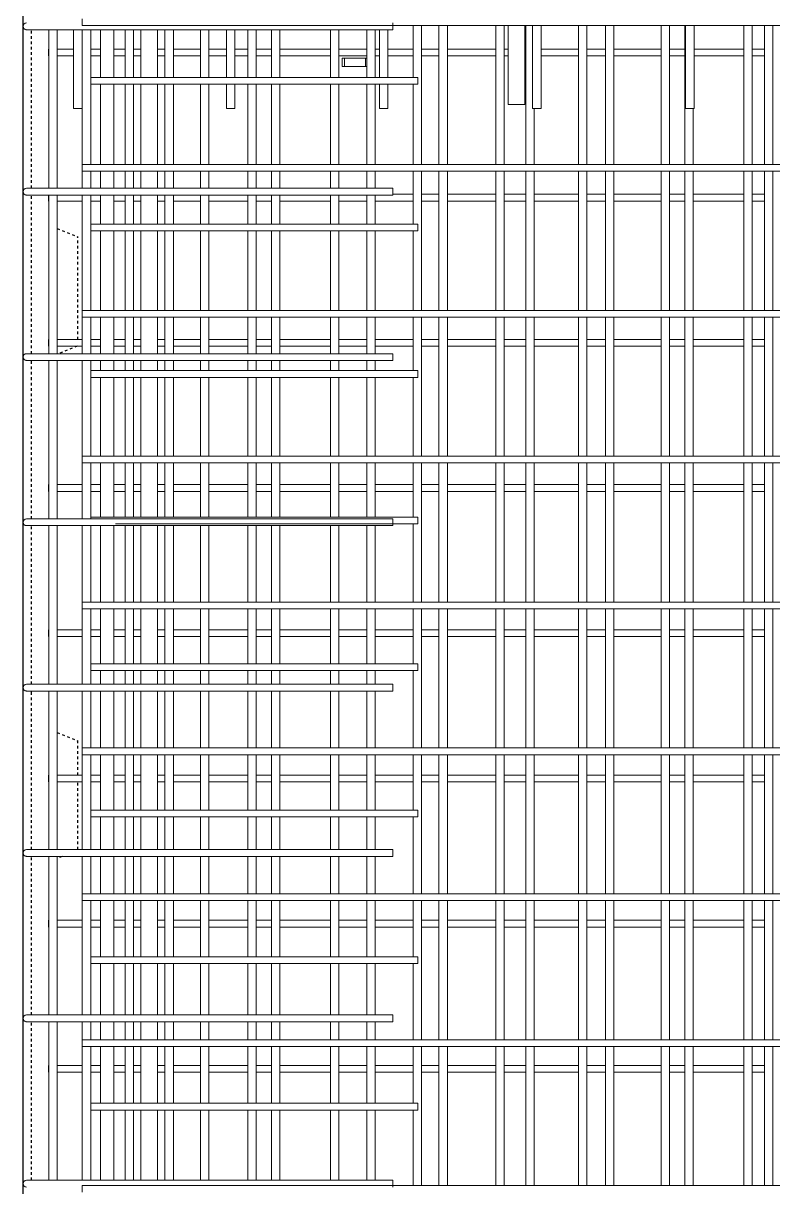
# Model space of a CAD drawing. Header units: millimetres. Extents: x -7141 to 5307, y -2677 to 10424.
# Drawn here: x -4296 to -3404, y 5412 to 6797 of the extents above; entities that cross this region are included whole.
import ezdxf

# ---------------------------------------------------------------- set-up
doc = ezdxf.new("R2010")
doc.units = ezdxf.units.MM
doc.linetypes.add('Dash', pattern=[6.36, 3.18, -3.18])
for name, color, linetype, lineweight in [('A-GENM', 13, 'Continuous', 18), ('A-WALL', 113, 'Continuous', 25), ('A-WALL-HDLN', 110, 'Dash', 25), ('S-RBAR', 171, 'Continuous', 18)]:
    doc.layers.add(name, color=color, linetype=linetype, lineweight=lineweight)

# ---------------------------------------------------------------- blocks, each defined once
blk = doc.blocks.new('RR spread anchor face based - RR-SA-2_5-150-1726819-Elevation Front 1')
at = {"layer": 'A-GENM'}
for p, q in [((-3916.2, 6755), (-3913.7, 6755)), ((-3916.2, 6745), (-3916.2, 6755)), ((-3913.7, 6745), (-3916.2, 6745)), ((-3913.7, 6755), (-3888.7, 6755)), ((-3913.7, 6755), (-3913.7, 6745)), ((-3888.7, 6745), (-3913.7, 6745)), ((-3888.7, 6755), (-3887, 6755)), ((-3888.7, 6755), (-3888.7, 6745)), ((-3887, 6745), (-3888.7, 6745))]:
    blk.add_line(p, q, dxfattribs=at)

msp = doc.modelspace()

# ---------------------------------------------------------------- linework, layer by layer
at = {"layer": 'A-WALL'}
msp.add_line((-4296.2, -1395), (-4296.2, 7060), dxfattribs=at)
at = {"layer": 'A-WALL-HDLN'}
for p, q in [((-4286.2, 6600.1), (-4286.2, 6788.9)), ((-4286.2, 6403.3), (-4286.2, 6592.1)), ((-4255.8, 6552.4), (-4231.2, 6542.5)), ((-4231.2, 6420.2), (-4231.2, 6542.5)), ((-4231.9, 6412.2), (-4254.1, 6403.3)), ((-4286.2, 6206.6), (-4286.2, 6395.3)), ((-4286.2, 6009.8), (-4286.2, 6198.6)), ((-4286.2, 5813), (-4286.2, 6001.8)), ((-4255.8, 5952.4), (-4231.2, 5942.5)), ((-4231.2, 5901.7), (-4231.2, 5942.5)), ((-4231.2, 5813), (-4231.2, 5893.7)), ((-4286.2, 5616.2), (-4286.2, 5805)), ((-4249.9, 5805), (-4255.8, 5802.6)), ((-4286.2, 5419.4), (-4286.2, 5608.2))]:
    msp.add_line(p, q, dxfattribs=at)
at = {"layer": 'S-RBAR'}
for p, q in [((-4226.2, 6794), (-4226.2, 6802)), ((-4272.2, 6788.9), (-4292.2, 6788.9)), ((-4272.2, 6788.9), (-3856.2, 6788.9)), ((-4265.8, 6600.1), (-4265.8, 6788.9)), ((-4255.8, 6600.1), (-4255.8, 6788.9)), ((-4236.2, 6695), (-4236.2, 6788.9)), ((-4226.2, 6794), (-2591.2, 6794)), ((-4226.2, 6695), (-4226.2, 6788.9)), ((-4225.9, 6628.4), (-4225.9, 6788.9)), ((-4215.9, 6628.4), (-4215.9, 6788.9)), ((-4204.2, 6731.9), (-4204.2, 6788.9)), ((-4188.2, 6731.9), (-4188.2, 6788.9)), ((-4174.9, 6731.9), (-4174.9, 6788.9)), ((-4164.9, 6731.9), (-4164.9, 6788.9)), ((-4156.2, 6731.9), (-4156.2, 6788.9)), ((-4136.2, 6731.9), (-4136.2, 6788.9)), ((-4127.4, 6731.9), (-4127.4, 6788.9)), ((-4117.4, 6731.9), (-4117.4, 6788.9)), ((-4085.2, 6731.9), (-4085.2, 6788.9)), ((-4075.2, 6731.9), (-4075.2, 6788.9)), ((-4054, 6731.9), (-4054, 6788.9)), ((-4044, 6731.9), (-4044, 6788.9)), ((-4028.9, 6731.9), (-4028.9, 6788.9)), ((-4018.9, 6731.9), (-4018.9, 6788.9)), ((-4000.5, 6731.9), (-4000.5, 6788.9)), ((-3990.5, 6731.9), (-3990.5, 6788.9)), ((-3930.4, 6731.9), (-3930.4, 6788.9)), ((-3920.4, 6731.9), (-3920.4, 6788.9)), ((-3887, 6731.9), (-3887, 6788.9)), ((-3877, 6731.9), (-3877, 6788.9)), ((-3871.8, 6731.9), (-3871.8, 6788.9)), ((-3861.8, 6731.9), (-3861.8, 6788.9)), ((-3856.2, 6788.9), (-3856.2, 6796.9)), ((-3831.9, 6731.9), (-3831.9, 6794)), ((-3821.9, 6628.4), (-3821.9, 6794)), ((-3801.1, 6628.4), (-3801.1, 6794)), ((-3791.1, 6628.4), (-3791.1, 6794)), ((-3733.4, 6628.4), (-3733.4, 6794)), ((-3723.4, 6628.4), (-3723.4, 6794)), ((-3718.7, 6700), (-3718.7, 6794)), ((-3698.7, 6700), (-3698.7, 6794)), ((-3697.6, 6628.4), (-3697.6, 6794)), ((-3689.5, 6695), (-3689.5, 6794)), ((-3679.5, 6695), (-3679.5, 6794)), ((-3634.9, 6628.4), (-3634.9, 6794)), ((-3624.9, 6628.4), (-3624.9, 6794)), ((-3602.9, 6628.4), (-3602.9, 6794)), ((-3592.9, 6628.4), (-3592.9, 6794)), ((-3536.4, 6628.4), (-3536.4, 6794)), ((-3526.4, 6628.4), (-3526.4, 6794)), ((-3508.2, 6628.4), (-3508.2, 6794)), ((-3507.3, 6695), (-3507.3, 6794)), ((-3497.3, 6695), (-3497.3, 6794)), ((-3437.9, 6628.4), (-3437.9, 6794)), ((-3427.9, 6628.4), (-3427.9, 6794)), ((-3413.5, 6628.4), (-3413.5, 6794)), ((-3403.5, 6628.4), (-3403.5, 6794)), ((-4266.2, 6757.9), (-4266.2, 6765.9)), ((-4255.8, 6765.9), (-4236.2, 6765.9)), ((-4255.8, 6757.9), (-4236.2, 6757.9)), ((-4215.9, 6765.9), (-4204.2, 6765.9)), ((-4215.9, 6757.9), (-4204.2, 6757.9)), ((-4188.2, 6765.9), (-4174.9, 6765.9)), ((-4188.2, 6757.9), (-4174.9, 6757.9)), ((-4164.9, 6765.9), (-4156.2, 6765.9)), ((-4164.9, 6757.9), (-4156.2, 6757.9)), ((-4136.2, 6765.9), (-4127.4, 6765.9)), ((-4136.2, 6757.9), (-4127.4, 6757.9)), ((-4117.4, 6765.9), (-4085.2, 6765.9)), ((-4117.4, 6757.9), (-4085.2, 6757.9)), ((-4075.2, 6765.9), (-4054, 6765.9)), ((-4075.2, 6757.9), (-4054, 6757.9)), ((-4044, 6765.9), (-4028.9, 6765.9)), ((-4044, 6757.9), (-4028.9, 6757.9)), ((-4018.9, 6765.9), (-4000.5, 6765.9)), ((-4018.9, 6757.9), (-4000.5, 6757.9)), ((-3990.5, 6765.9), (-3930.4, 6765.9)), ((-3990.5, 6757.9), (-3930.4, 6757.9)), ((-3920.4, 6765.9), (-3887, 6765.9)), ((-3920.4, 6757.9), (-3887, 6757.9)), ((-3877, 6765.9), (-3871.8, 6765.9)), ((-3877, 6757.9), (-3871.8, 6757.9)), ((-3861.8, 6765.9), (-3831.9, 6765.9)), ((-3861.8, 6757.9), (-3831.9, 6757.9)), ((-3821.9, 6765.9), (-3801.1, 6765.9)), ((-3821.9, 6757.9), (-3801.1, 6757.9)), ((-3791.1, 6765.9), (-3733.4, 6765.9)), ((-3791.1, 6757.9), (-3733.4, 6757.9)), ((-3723.4, 6765.9), (-3718.7, 6765.9)), ((-3723.4, 6757.9), (-3718.7, 6757.9)), ((-3698.7, 6765.9), (-3697.6, 6765.9)), ((-3698.7, 6757.9), (-3697.6, 6757.9)), ((-3679.5, 6765.9), (-3634.9, 6765.9)), ((-3679.5, 6757.9), (-3634.9, 6757.9)), ((-3624.9, 6765.9), (-3602.9, 6765.9)), ((-3624.9, 6757.9), (-3602.9, 6757.9)), ((-3592.9, 6765.9), (-3536.4, 6765.9)), ((-3592.9, 6757.9), (-3536.4, 6757.9)), ((-3526.4, 6765.9), (-3508.2, 6765.9)), ((-3526.4, 6757.9), (-3508.2, 6757.9)), ((-3497.3, 6765.9), (-3437.9, 6765.9)), ((-3497.3, 6757.9), (-3437.9, 6757.9)), ((-3427.9, 6765.9), (-3413.5, 6765.9)), ((-3427.9, 6757.9), (-3413.5, 6757.9)), ((-4186.2, 6731.9), (-4216.3, 6731.9)), ((-4186.2, 6731.9), (-3826.2, 6731.9)), ((-3826.2, 6723.9), (-3826.2, 6731.9)), ((-4186.2, 6723.9), (-4216.3, 6723.9)), ((-4204.2, 6628.4), (-4204.2, 6723.9)), ((-4188.2, 6628.4), (-4188.2, 6723.9)), ((-4186.2, 6723.9), (-3826.2, 6723.9)), ((-4174.9, 6628.4), (-4174.9, 6723.9)), ((-4164.9, 6628.4), (-4164.9, 6723.9)), ((-4156.2, 6628.4), (-4156.2, 6723.9)), ((-4136.2, 6628.4), (-4136.2, 6723.9)), ((-4127.4, 6628.4), (-4127.4, 6723.9)), ((-4117.4, 6628.4), (-4117.4, 6723.9)), ((-4085.2, 6628.4), (-4085.2, 6723.9)), ((-4075.2, 6628.4), (-4075.2, 6723.9)), ((-4054, 6695), (-4054, 6723.9)), ((-4044, 6695), (-4044, 6723.9)), ((-4028.9, 6628.4), (-4028.9, 6723.9)), ((-4018.9, 6628.4), (-4018.9, 6723.9)), ((-4000.5, 6628.4), (-4000.5, 6723.9)), ((-3990.5, 6628.4), (-3990.5, 6723.9)), ((-3930.4, 6628.4), (-3930.4, 6723.9)), ((-3920.4, 6628.4), (-3920.4, 6723.9)), ((-3887, 6628.4), (-3887, 6723.9)), ((-3877, 6628.4), (-3877, 6723.9)), ((-3871.8, 6695), (-3871.8, 6723.9)), ((-3861.8, 6695), (-3861.8, 6723.9)), ((-3831.9, 6628.4), (-3831.9, 6723.9)), ((-4226.2, 6695), (-4236.2, 6695)), ((-4044, 6695), (-4054, 6695)), ((-3861.8, 6695), (-3871.8, 6695)), ((-3698.7, 6700), (-3718.7, 6700)), ((-3679.5, 6695), (-3689.5, 6695)), ((-3687.6, 6628.4), (-3687.6, 6695)), ((-3497.3, 6695), (-3507.3, 6695)), ((-3498.2, 6628.4), (-3498.2, 6695)), ((-4226.2, 6628.4), (-2591.2, 6628.4)), ((-4226.2, 6620.4), (-4226.2, 6628.4)), ((-4226.2, 6620.4), (-2591.2, 6620.4)), ((-4225.9, 6600.1), (-4225.9, 6620.4)), ((-4215.9, 6600.1), (-4215.9, 6620.4)), ((-4204.2, 6600.1), (-4204.2, 6620.4)), ((-4188.2, 6600.1), (-4188.2, 6620.4)), ((-4174.9, 6600.1), (-4174.9, 6620.4)), ((-4164.9, 6600.1), (-4164.9, 6620.4)), ((-4156.2, 6600.1), (-4156.2, 6620.4)), ((-4136.2, 6600.1), (-4136.2, 6620.4)), ((-4127.4, 6600.1), (-4127.4, 6620.4)), ((-4117.4, 6600.1), (-4117.4, 6620.4)), ((-4085.2, 6600.1), (-4085.2, 6620.4)), ((-4075.2, 6600.1), (-4075.2, 6620.4)), ((-4028.9, 6600.1), (-4028.9, 6620.4)), ((-4018.9, 6600.1), (-4018.9, 6620.4)), ((-4000.5, 6600.1), (-4000.5, 6620.4)), ((-3990.5, 6600.1), (-3990.5, 6620.4)), ((-3930.4, 6600.1), (-3930.4, 6620.4)), ((-3920.4, 6600.1), (-3920.4, 6620.4)), ((-3887, 6600.1), (-3887, 6620.4)), ((-3877, 6600.1), (-3877, 6620.4)), ((-3831.9, 6557.5), (-3831.9, 6620.4)), ((-3821.9, 6454.8), (-3821.9, 6620.4)), ((-3801.1, 6454.8), (-3801.1, 6620.4)), ((-3791.1, 6454.8), (-3791.1, 6620.4)), ((-3733.4, 6454.8), (-3733.4, 6620.4)), ((-3723.4, 6454.8), (-3723.4, 6620.4)), ((-3697.6, 6454.8), (-3697.6, 6620.4)), ((-3687.6, 6454.8), (-3687.6, 6620.4)), ((-3634.9, 6454.8), (-3634.9, 6620.4)), ((-3624.9, 6454.8), (-3624.9, 6620.4)), ((-3602.9, 6454.8), (-3602.9, 6620.4)), ((-3592.9, 6454.8), (-3592.9, 6620.4)), ((-3536.4, 6454.8), (-3536.4, 6620.4)), ((-3526.4, 6454.8), (-3526.4, 6620.4)), ((-3508.2, 6454.8), (-3508.2, 6620.4)), ((-3498.2, 6454.8), (-3498.2, 6620.4)), ((-3437.9, 6454.8), (-3437.9, 6620.4)), ((-3427.9, 6454.8), (-3427.9, 6620.4)), ((-3413.5, 6454.8), (-3413.5, 6620.4)), ((-3403.5, 6454.8), (-3403.5, 6620.4)), ((-4272.2, 6600.1), (-4292.2, 6600.1)), ((-4272.2, 6592.1), (-4292.2, 6592.1)), ((-4272.2, 6600.1), (-3856.2, 6600.1)), ((-4272.2, 6592.1), (-3856.2, 6592.1)), ((-4266.2, 6585), (-4266.2, 6592.1)), ((-4265.8, 6403.3), (-4265.8, 6592.1)), ((-4255.8, 6403.3), (-4255.8, 6592.1)), ((-4225.9, 6454.8), (-4225.9, 6592.1)), ((-4215.9, 6454.8), (-4215.9, 6592.1)), ((-4204.2, 6557.5), (-4204.2, 6592.1)), ((-4188.2, 6557.5), (-4188.2, 6592.1)), ((-4174.9, 6557.5), (-4174.9, 6592.1)), ((-4164.9, 6557.5), (-4164.9, 6592.1)), ((-4156.2, 6557.5), (-4156.2, 6592.1)), ((-4136.2, 6557.5), (-4136.2, 6592.1)), ((-4127.4, 6557.5), (-4127.4, 6592.1)), ((-4117.4, 6557.5), (-4117.4, 6592.1)), ((-4085.2, 6557.5), (-4085.2, 6592.1)), ((-4075.2, 6557.5), (-4075.2, 6592.1)), ((-4028.9, 6557.5), (-4028.9, 6592.1)), ((-4018.9, 6557.5), (-4018.9, 6592.1)), ((-4000.5, 6557.5), (-4000.5, 6592.1)), ((-3990.5, 6557.5), (-3990.5, 6592.1)), ((-3930.4, 6557.5), (-3930.4, 6592.1)), ((-3920.4, 6557.5), (-3920.4, 6592.1)), ((-3887, 6557.5), (-3887, 6592.1)), ((-3877, 6557.5), (-3877, 6592.1)), ((-3856.2, 6592.1), (-3856.2, 6600.1)), ((-3856.2, 6593), (-3831.9, 6593)), ((-3821.9, 6593), (-3801.1, 6593)), ((-3791.1, 6593), (-3733.4, 6593)), ((-3723.4, 6593), (-3697.6, 6593)), ((-3687.6, 6593), (-3634.9, 6593)), ((-3624.9, 6593), (-3602.9, 6593)), ((-3592.9, 6593), (-3536.4, 6593)), ((-3526.4, 6593), (-3508.2, 6593)), ((-3498.2, 6593), (-3437.9, 6593)), ((-3427.9, 6593), (-3413.5, 6593)), ((-4255.8, 6585), (-4225.9, 6585)), ((-4215.9, 6585), (-4204.2, 6585)), ((-4188.2, 6585), (-4174.9, 6585)), ((-4164.9, 6585), (-4156.2, 6585)), ((-4136.2, 6585), (-4127.4, 6585)), ((-4117.4, 6585), (-4085.2, 6585)), ((-4075.2, 6585), (-4028.9, 6585)), ((-4018.9, 6585), (-4000.5, 6585)), ((-3990.5, 6585), (-3930.4, 6585)), ((-3920.4, 6585), (-3887, 6585)), ((-3877, 6585), (-3831.9, 6585)), ((-3821.9, 6585), (-3801.1, 6585)), ((-3791.1, 6585), (-3733.4, 6585)), ((-3723.4, 6585), (-3697.6, 6585)), ((-3687.6, 6585), (-3634.9, 6585)), ((-3624.9, 6585), (-3602.9, 6585)), ((-3592.9, 6585), (-3536.4, 6585)), ((-3526.4, 6585), (-3508.2, 6585)), ((-3498.2, 6585), (-3437.9, 6585)), ((-3427.9, 6585), (-3413.5, 6585)), ((-4186.2, 6557.5), (-4216.3, 6557.5)), ((-4186.2, 6557.5), (-3826.2, 6557.5)), ((-3826.2, 6549.5), (-3826.2, 6557.5)), ((-4186.2, 6549.5), (-4216.3, 6549.5)), ((-4204.2, 6454.8), (-4204.2, 6549.5)), ((-4188.2, 6454.8), (-4188.2, 6549.5)), ((-4186.2, 6549.5), (-3826.2, 6549.5)), ((-4174.9, 6454.8), (-4174.9, 6549.5)), ((-4164.9, 6454.8), (-4164.9, 6549.5)), ((-4156.2, 6454.8), (-4156.2, 6549.5)), ((-4136.2, 6454.8), (-4136.2, 6549.5)), ((-4127.4, 6454.8), (-4127.4, 6549.5)), ((-4117.4, 6454.8), (-4117.4, 6549.5)), ((-4085.2, 6454.8), (-4085.2, 6549.5)), ((-4075.2, 6454.8), (-4075.2, 6549.5)), ((-4028.9, 6454.8), (-4028.9, 6549.5)), ((-4018.9, 6454.8), (-4018.9, 6549.5)), ((-4000.5, 6454.8), (-4000.5, 6549.5)), ((-3990.5, 6454.8), (-3990.5, 6549.5)), ((-3930.4, 6454.8), (-3930.4, 6549.5)), ((-3920.4, 6454.8), (-3920.4, 6549.5)), ((-3887, 6454.8), (-3887, 6549.5)), ((-3877, 6454.8), (-3877, 6549.5)), ((-3831.9, 6454.8), (-3831.9, 6549.5)), ((-4226.2, 6454.8), (-2591.2, 6454.8)), ((-4226.2, 6446.8), (-4226.2, 6454.8)), ((-4226.2, 6446.8), (-2591.2, 6446.8)), ((-4225.9, 6403.3), (-4225.9, 6446.8)), ((-4215.9, 6403.3), (-4215.9, 6446.8)), ((-4204.2, 6403.3), (-4204.2, 6446.8)), ((-4188.2, 6403.3), (-4188.2, 6446.8)), ((-4174.9, 6403.3), (-4174.9, 6446.8)), ((-4164.9, 6403.3), (-4164.9, 6446.8)), ((-4156.2, 6403.3), (-4156.2, 6446.8)), ((-4136.2, 6403.3), (-4136.2, 6446.8)), ((-4127.4, 6403.3), (-4127.4, 6446.8)), ((-4117.4, 6403.3), (-4117.4, 6446.8)), ((-4085.2, 6403.3), (-4085.2, 6446.8)), ((-4075.2, 6403.3), (-4075.2, 6446.8)), ((-4028.9, 6403.3), (-4028.9, 6446.8)), ((-4018.9, 6403.3), (-4018.9, 6446.8)), ((-4000.5, 6403.3), (-4000.5, 6446.8)), ((-3990.5, 6403.3), (-3990.5, 6446.8)), ((-3930.4, 6403.3), (-3930.4, 6446.8)), ((-3920.4, 6403.3), (-3920.4, 6446.8)), ((-3887, 6403.3), (-3887, 6446.8)), ((-3877, 6403.3), (-3877, 6446.8)), ((-3831.9, 6383.1), (-3831.9, 6446.8)), ((-3821.9, 6281.2), (-3821.9, 6446.8)), ((-3801.1, 6281.2), (-3801.1, 6446.8)), ((-3791.1, 6281.2), (-3791.1, 6446.8)), ((-3733.4, 6281.2), (-3733.4, 6446.8)), ((-3723.4, 6281.2), (-3723.4, 6446.8)), ((-3697.6, 6281.2), (-3697.6, 6446.8)), ((-3687.6, 6281.2), (-3687.6, 6446.8)), ((-3634.9, 6281.2), (-3634.9, 6446.8)), ((-3624.9, 6281.2), (-3624.9, 6446.8)), ((-3602.9, 6281.2), (-3602.9, 6446.8)), ((-3592.9, 6281.2), (-3592.9, 6446.8)), ((-3536.4, 6281.2), (-3536.4, 6446.8)), ((-3526.4, 6281.2), (-3526.4, 6446.8)), ((-3508.2, 6281.2), (-3508.2, 6446.8)), ((-3498.2, 6281.2), (-3498.2, 6446.8)), ((-3437.9, 6281.2), (-3437.9, 6446.8)), ((-3427.9, 6281.2), (-3427.9, 6446.8)), ((-3413.5, 6281.2), (-3413.5, 6446.8)), ((-3403.5, 6281.2), (-3403.5, 6446.8)), ((-4266.2, 6412.2), (-4266.2, 6420.2)), ((-4255.8, 6420.2), (-4225.9, 6420.2)), ((-4255.8, 6412.2), (-4225.9, 6412.2)), ((-4215.9, 6420.2), (-4204.2, 6420.2)), ((-4215.9, 6412.2), (-4204.2, 6412.2)), ((-4188.2, 6420.2), (-4174.9, 6420.2)), ((-4188.2, 6412.2), (-4174.9, 6412.2)), ((-4164.9, 6420.2), (-4156.2, 6420.2)), ((-4164.9, 6412.2), (-4156.2, 6412.2)), ((-4136.2, 6420.2), (-4127.4, 6420.2)), ((-4136.2, 6412.2), (-4127.4, 6412.2)), ((-4117.4, 6420.2), (-4085.2, 6420.2)), ((-4117.4, 6412.2), (-4085.2, 6412.2)), ((-4075.2, 6420.2), (-4028.9, 6420.2)), ((-4075.2, 6412.2), (-4028.9, 6412.2)), ((-4018.9, 6420.2), (-4000.5, 6420.2)), ((-4018.9, 6412.2), (-4000.5, 6412.2)), ((-3990.5, 6420.2), (-3930.4, 6420.2)), ((-3990.5, 6412.2), (-3930.4, 6412.2)), ((-3920.4, 6420.2), (-3887, 6420.2)), ((-3920.4, 6412.2), (-3887, 6412.2)), ((-3877, 6420.2), (-3831.9, 6420.2)), ((-3877, 6412.2), (-3831.9, 6412.2)), ((-3821.9, 6420.2), (-3801.1, 6420.2)), ((-3821.9, 6412.2), (-3801.1, 6412.2)), ((-3791.1, 6420.2), (-3733.4, 6420.2)), ((-3791.1, 6412.2), (-3733.4, 6412.2)), ((-3723.4, 6420.2), (-3697.6, 6420.2)), ((-3723.4, 6412.2), (-3697.6, 6412.2)), ((-3687.6, 6420.2), (-3634.9, 6420.2)), ((-3687.6, 6412.2), (-3634.9, 6412.2)), ((-3624.9, 6420.2), (-3602.9, 6420.2)), ((-3624.9, 6412.2), (-3602.9, 6412.2)), ((-3592.9, 6420.2), (-3536.4, 6420.2)), ((-3592.9, 6412.2), (-3536.4, 6412.2)), ((-3526.4, 6420.2), (-3508.2, 6420.2)), ((-3526.4, 6412.2), (-3508.2, 6412.2)), ((-3498.2, 6420.2), (-3437.9, 6420.2)), ((-3498.2, 6412.2), (-3437.9, 6412.2)), ((-3427.9, 6420.2), (-3413.5, 6420.2)), ((-3427.9, 6412.2), (-3413.5, 6412.2)), ((-4272.2, 6403.3), (-4292.2, 6403.3)), ((-4272.2, 6403.3), (-3856.2, 6403.3)), ((-3856.2, 6395.3), (-3856.2, 6403.3)), ((-4272.2, 6395.3), (-4292.2, 6395.3)), ((-4272.2, 6395.3), (-3856.2, 6395.3)), ((-4265.8, 6206.6), (-4265.8, 6395.3)), ((-4255.8, 6206.6), (-4255.8, 6395.3)), ((-4225.9, 6281.2), (-4225.9, 6395.3)), ((-4215.9, 6281.2), (-4215.9, 6395.3)), ((-4204.2, 6383.1), (-4204.2, 6395.3)), ((-4188.2, 6383.1), (-4188.2, 6395.3)), ((-4174.9, 6383.1), (-4174.9, 6395.3)), ((-4164.9, 6383.1), (-4164.9, 6395.3)), ((-4156.2, 6383.1), (-4156.2, 6395.3)), ((-4136.2, 6383.1), (-4136.2, 6395.3)), ((-4127.4, 6383.1), (-4127.4, 6395.3)), ((-4117.4, 6383.1), (-4117.4, 6395.3)), ((-4085.2, 6383.1), (-4085.2, 6395.3)), ((-4075.2, 6383.1), (-4075.2, 6395.3)), ((-4028.9, 6383.1), (-4028.9, 6395.3)), ((-4018.9, 6383.1), (-4018.9, 6395.3)), ((-4000.5, 6383.1), (-4000.5, 6395.3)), ((-3990.5, 6383.1), (-3990.5, 6395.3)), ((-3930.4, 6383.1), (-3930.4, 6395.3)), ((-3920.4, 6383.1), (-3920.4, 6395.3)), ((-3887, 6383.1), (-3887, 6395.3)), ((-3877, 6383.1), (-3877, 6395.3)), ((-4186.2, 6383.1), (-4216.3, 6383.1)), ((-4186.2, 6375.1), (-4216.3, 6375.1)), ((-4204.2, 6281.2), (-4204.2, 6375.1)), ((-4188.2, 6281.2), (-4188.2, 6375.1)), ((-4186.2, 6383.1), (-3826.2, 6383.1)), ((-4186.2, 6375.1), (-3826.2, 6375.1)), ((-4174.9, 6281.2), (-4174.9, 6375.1)), ((-4164.9, 6281.2), (-4164.9, 6375.1)), ((-4156.2, 6281.2), (-4156.2, 6375.1)), ((-4136.2, 6281.2), (-4136.2, 6375.1)), ((-4127.4, 6281.2), (-4127.4, 6375.1)), ((-4117.4, 6281.2), (-4117.4, 6375.1)), ((-4085.2, 6281.2), (-4085.2, 6375.1)), ((-4075.2, 6281.2), (-4075.2, 6375.1)), ((-4028.9, 6281.2), (-4028.9, 6375.1)), ((-4018.9, 6281.2), (-4018.9, 6375.1)), ((-4000.5, 6281.2), (-4000.5, 6375.1)), ((-3990.5, 6281.2), (-3990.5, 6375.1)), ((-3930.4, 6281.2), (-3930.4, 6375.1)), ((-3920.4, 6281.2), (-3920.4, 6375.1)), ((-3887, 6281.2), (-3887, 6375.1)), ((-3877, 6281.2), (-3877, 6375.1)), ((-3831.9, 6281.2), (-3831.9, 6375.1)), ((-3826.2, 6375.1), (-3826.2, 6383.1)), ((-4226.2, 6281.2), (-2591.2, 6281.2)), ((-4226.2, 6273.2), (-4226.2, 6281.2)), ((-4226.2, 6273.2), (-2591.2, 6273.2)), ((-4225.9, 6206.6), (-4225.9, 6273.2)), ((-4215.9, 6206.6), (-4215.9, 6273.2)), ((-4204.2, 6208.7), (-4204.2, 6273.2)), ((-4188.2, 6208.7), (-4188.2, 6273.2)), ((-4174.9, 6208.7), (-4174.9, 6273.2)), ((-4164.9, 6208.7), (-4164.9, 6273.2)), ((-4156.2, 6208.7), (-4156.2, 6273.2)), ((-4136.2, 6208.7), (-4136.2, 6273.2)), ((-4127.4, 6208.7), (-4127.4, 6273.2)), ((-4117.4, 6208.7), (-4117.4, 6273.2)), ((-4085.2, 6208.7), (-4085.2, 6273.2)), ((-4075.2, 6208.7), (-4075.2, 6273.2)), ((-4028.9, 6208.7), (-4028.9, 6273.2)), ((-4018.9, 6208.7), (-4018.9, 6273.2)), ((-4000.5, 6208.7), (-4000.5, 6273.2)), ((-3990.5, 6208.7), (-3990.5, 6273.2)), ((-3930.4, 6208.7), (-3930.4, 6273.2)), ((-3920.4, 6208.7), (-3920.4, 6273.2)), ((-3887, 6208.7), (-3887, 6273.2)), ((-3877, 6208.7), (-3877, 6273.2)), ((-3831.9, 6208.7), (-3831.9, 6273.2)), ((-3821.9, 6107.6), (-3821.9, 6273.2)), ((-3801.1, 6107.6), (-3801.1, 6273.2)), ((-3791.1, 6107.6), (-3791.1, 6273.2)), ((-3733.4, 6107.6), (-3733.4, 6273.2)), ((-3723.4, 6107.6), (-3723.4, 6273.2)), ((-3697.6, 6107.6), (-3697.6, 6273.2)), ((-3687.6, 6107.6), (-3687.6, 6273.2)), ((-3634.9, 6107.6), (-3634.9, 6273.2)), ((-3624.9, 6107.6), (-3624.9, 6273.2)), ((-3602.9, 6107.6), (-3602.9, 6273.2)), ((-3592.9, 6107.6), (-3592.9, 6273.2)), ((-3536.4, 6107.6), (-3536.4, 6273.2)), ((-3526.4, 6107.6), (-3526.4, 6273.2)), ((-3508.2, 6107.6), (-3508.2, 6273.2)), ((-3498.2, 6107.6), (-3498.2, 6273.2)), ((-3437.9, 6107.6), (-3437.9, 6273.2)), ((-3427.9, 6107.6), (-3427.9, 6273.2)), ((-3413.5, 6107.6), (-3413.5, 6273.2)), ((-3403.5, 6107.6), (-3403.5, 6273.2)), ((-4266.2, 6239.4), (-4266.2, 6247.4)), ((-4255.8, 6247.4), (-4225.9, 6247.4)), ((-4215.9, 6247.4), (-4204.2, 6247.4)), ((-4188.2, 6247.4), (-4174.9, 6247.4)), ((-4164.9, 6247.4), (-4156.2, 6247.4)), ((-4136.2, 6247.4), (-4127.4, 6247.4)), ((-4117.4, 6247.4), (-4085.2, 6247.4)), ((-4075.2, 6247.4), (-4028.9, 6247.4)), ((-4018.9, 6247.4), (-4000.5, 6247.4)), ((-3990.5, 6247.4), (-3930.4, 6247.4)), ((-3920.4, 6247.4), (-3887, 6247.4)), ((-3877, 6247.4), (-3831.9, 6247.4)), ((-3821.9, 6247.4), (-3801.1, 6247.4)), ((-3791.1, 6247.4), (-3733.4, 6247.4)), ((-3723.4, 6247.4), (-3697.6, 6247.4)), ((-3687.6, 6247.4), (-3634.9, 6247.4)), ((-3624.9, 6247.4), (-3602.9, 6247.4)), ((-3592.9, 6247.4), (-3536.4, 6247.4)), ((-3526.4, 6247.4), (-3508.2, 6247.4)), ((-3498.2, 6247.4), (-3437.9, 6247.4)), ((-3427.9, 6247.4), (-3413.5, 6247.4)), ((-4255.8, 6239.4), (-4225.9, 6239.4)), ((-4215.9, 6239.4), (-4204.2, 6239.4)), ((-4188.2, 6239.4), (-4174.9, 6239.4)), ((-4164.9, 6239.4), (-4156.2, 6239.4)), ((-4136.2, 6239.4), (-4127.4, 6239.4)), ((-4117.4, 6239.4), (-4085.2, 6239.4)), ((-4075.2, 6239.4), (-4028.9, 6239.4)), ((-4018.9, 6239.4), (-4000.5, 6239.4)), ((-3990.5, 6239.4), (-3930.4, 6239.4)), ((-3920.4, 6239.4), (-3887, 6239.4)), ((-3877, 6239.4), (-3831.9, 6239.4)), ((-3821.9, 6239.4), (-3801.1, 6239.4)), ((-3791.1, 6239.4), (-3733.4, 6239.4)), ((-3723.4, 6239.4), (-3697.6, 6239.4)), ((-3687.6, 6239.4), (-3634.9, 6239.4)), ((-3624.9, 6239.4), (-3602.9, 6239.4)), ((-3592.9, 6239.4), (-3536.4, 6239.4)), ((-3526.4, 6239.4), (-3508.2, 6239.4)), ((-3498.2, 6239.4), (-3437.9, 6239.4)), ((-3427.9, 6239.4), (-3413.5, 6239.4)), ((-4272.2, 6206.6), (-4292.2, 6206.6)), ((-4272.2, 6206.6), (-3856.2, 6206.6)), ((-4186.2, 6208.7), (-4216.3, 6208.7)), ((-4186.2, 6208.7), (-3826.2, 6208.7)), ((-3856.2, 6198.6), (-3856.2, 6206.6)), ((-3826.2, 6200.7), (-3826.2, 6208.7)), ((-4272.2, 6198.6), (-4292.2, 6198.6)), ((-4272.2, 6198.6), (-3856.2, 6198.6)), ((-4265.8, 6009.8), (-4265.8, 6198.6)), ((-4255.8, 6009.8), (-4255.8, 6198.6)), ((-4225.9, 6107.6), (-4225.9, 6198.6)), ((-4215.9, 6107.6), (-4215.9, 6198.6)), ((-4204.2, 6107.6), (-4204.2, 6198.6)), ((-4188.2, 6107.6), (-4188.2, 6198.6)), ((-4186.2, 6200.7), (-3826.2, 6200.7)), ((-4174.9, 6107.6), (-4174.9, 6198.6)), ((-4164.9, 6107.6), (-4164.9, 6198.6)), ((-4156.2, 6107.6), (-4156.2, 6198.6)), ((-4136.2, 6107.6), (-4136.2, 6198.6)), ((-4127.4, 6107.6), (-4127.4, 6198.6)), ((-4117.4, 6107.6), (-4117.4, 6198.6)), ((-4085.2, 6107.6), (-4085.2, 6198.6)), ((-4075.2, 6107.6), (-4075.2, 6198.6)), ((-4028.9, 6107.6), (-4028.9, 6198.6)), ((-4018.9, 6107.6), (-4018.9, 6198.6)), ((-4000.5, 6107.6), (-4000.5, 6198.6)), ((-3990.5, 6107.6), (-3990.5, 6198.6)), ((-3930.4, 6107.6), (-3930.4, 6198.6)), ((-3920.4, 6107.6), (-3920.4, 6198.6)), ((-3887, 6107.6), (-3887, 6198.6)), ((-3877, 6107.6), (-3877, 6198.6)), ((-3831.9, 6107.6), (-3831.9, 6200.7)), ((-4226.2, 6107.6), (-2591.2, 6107.6)), ((-4226.2, 6099.6), (-4226.2, 6107.6)), ((-4226.2, 6099.6), (-2591.2, 6099.6)), ((-4225.9, 6009.8), (-4225.9, 6099.6)), ((-4215.9, 6009.8), (-4215.9, 6099.6)), ((-4204.2, 6034.3), (-4204.2, 6099.6)), ((-4188.2, 6034.3), (-4188.2, 6099.6)), ((-4174.9, 6034.3), (-4174.9, 6099.6)), ((-4164.9, 6034.3), (-4164.9, 6099.6)), ((-4156.2, 6034.3), (-4156.2, 6099.6)), ((-4136.2, 6034.3), (-4136.2, 6099.6)), ((-4127.4, 6034.3), (-4127.4, 6099.6)), ((-4117.4, 6034.3), (-4117.4, 6099.6)), ((-4085.2, 6034.3), (-4085.2, 6099.6)), ((-4075.2, 6034.3), (-4075.2, 6099.6)), ((-4028.9, 6034.3), (-4028.9, 6099.6)), ((-4018.9, 6034.3), (-4018.9, 6099.6)), ((-4000.5, 6034.3), (-4000.5, 6099.6)), ((-3990.5, 6034.3), (-3990.5, 6099.6)), ((-3930.4, 6034.3), (-3930.4, 6099.6)), ((-3920.4, 6034.3), (-3920.4, 6099.6)), ((-3887, 6034.3), (-3887, 6099.6)), ((-3877, 6034.3), (-3877, 6099.6)), ((-3831.9, 6034.3), (-3831.9, 6099.6)), ((-3821.9, 5934), (-3821.9, 6099.6)), ((-3801.1, 5934), (-3801.1, 6099.6)), ((-3791.1, 5934), (-3791.1, 6099.6)), ((-3733.4, 5934), (-3733.4, 6099.6)), ((-3723.4, 5934), (-3723.4, 6099.6)), ((-3697.6, 5934), (-3697.6, 6099.6)), ((-3687.6, 5934), (-3687.6, 6099.6)), ((-3634.9, 5934), (-3634.9, 6099.6)), ((-3624.9, 5934), (-3624.9, 6099.6)), ((-3602.9, 5934), (-3602.9, 6099.6)), ((-3592.9, 5934), (-3592.9, 6099.6)), ((-3536.4, 5934), (-3536.4, 6099.6)), ((-3526.4, 5934), (-3526.4, 6099.6)), ((-3508.2, 5934), (-3508.2, 6099.6)), ((-3498.2, 5934), (-3498.2, 6099.6)), ((-3437.9, 5934), (-3437.9, 6099.6)), ((-3427.9, 5934), (-3427.9, 6099.6)), ((-3413.5, 5934), (-3413.5, 6099.6)), ((-3403.5, 5934), (-3403.5, 6099.6)), ((-4266.2, 6066.6), (-4266.2, 6074.6)), ((-4255.8, 6074.6), (-4225.9, 6074.6)), ((-4255.8, 6066.6), (-4225.9, 6066.6)), ((-4215.9, 6074.6), (-4204.2, 6074.6)), ((-4215.9, 6066.6), (-4204.2, 6066.6)), ((-4188.2, 6074.6), (-4174.9, 6074.6)), ((-4188.2, 6066.6), (-4174.9, 6066.6)), ((-4164.9, 6074.6), (-4156.2, 6074.6)), ((-4164.9, 6066.6), (-4156.2, 6066.6)), ((-4136.2, 6074.6), (-4127.4, 6074.6)), ((-4136.2, 6066.6), (-4127.4, 6066.6)), ((-4117.4, 6074.6), (-4085.2, 6074.6)), ((-4117.4, 6066.6), (-4085.2, 6066.6)), ((-4075.2, 6074.6), (-4028.9, 6074.6)), ((-4075.2, 6066.6), (-4028.9, 6066.6)), ((-4018.9, 6074.6), (-4000.5, 6074.6)), ((-4018.9, 6066.6), (-4000.5, 6066.6)), ((-3990.5, 6074.6), (-3930.4, 6074.6)), ((-3990.5, 6066.6), (-3930.4, 6066.6)), ((-3920.4, 6074.6), (-3887, 6074.6)), ((-3920.4, 6066.6), (-3887, 6066.6)), ((-3877, 6074.6), (-3831.9, 6074.6)), ((-3877, 6066.6), (-3831.9, 6066.6)), ((-3821.9, 6074.6), (-3801.1, 6074.6)), ((-3821.9, 6066.6), (-3801.1, 6066.6)), ((-3791.1, 6074.6), (-3733.4, 6074.6)), ((-3791.1, 6066.6), (-3733.4, 6066.6)), ((-3723.4, 6074.6), (-3697.6, 6074.6)), ((-3723.4, 6066.6), (-3697.6, 6066.6)), ((-3687.6, 6074.6), (-3634.9, 6074.6)), ((-3687.6, 6066.6), (-3634.9, 6066.6)), ((-3624.9, 6074.6), (-3602.9, 6074.6)), ((-3624.9, 6066.6), (-3602.9, 6066.6)), ((-3592.9, 6074.6), (-3536.4, 6074.6)), ((-3592.9, 6066.6), (-3536.4, 6066.6)), ((-3526.4, 6074.6), (-3508.2, 6074.6)), ((-3526.4, 6066.6), (-3508.2, 6066.6)), ((-3498.2, 6074.6), (-3437.9, 6074.6)), ((-3498.2, 6066.6), (-3437.9, 6066.6)), ((-3427.9, 6074.6), (-3413.5, 6074.6)), ((-3427.9, 6066.6), (-3413.5, 6066.6)), ((-4186.2, 6034.3), (-4216.3, 6034.3)), ((-4186.2, 6026.3), (-4216.3, 6026.3)), ((-4204.2, 6009.8), (-4204.2, 6026.3)), ((-4188.2, 6009.8), (-4188.2, 6026.3)), ((-4186.2, 6034.3), (-3826.2, 6034.3)), ((-4186.2, 6026.3), (-3826.2, 6026.3)), ((-4174.9, 6009.8), (-4174.9, 6026.3)), ((-4164.9, 6009.8), (-4164.9, 6026.3)), ((-4156.2, 6009.8), (-4156.2, 6026.3)), ((-4136.2, 6009.8), (-4136.2, 6026.3)), ((-4127.4, 6009.8), (-4127.4, 6026.3)), ((-4117.4, 6009.8), (-4117.4, 6026.3)), ((-4085.2, 6009.8), (-4085.2, 6026.3)), ((-4075.2, 6009.8), (-4075.2, 6026.3)), ((-4028.9, 6009.8), (-4028.9, 6026.3)), ((-4018.9, 6009.8), (-4018.9, 6026.3)), ((-4000.5, 6009.8), (-4000.5, 6026.3)), ((-3990.5, 6009.8), (-3990.5, 6026.3)), ((-3930.4, 6009.8), (-3930.4, 6026.3)), ((-3920.4, 6009.8), (-3920.4, 6026.3)), ((-3887, 6009.8), (-3887, 6026.3)), ((-3877, 6009.8), (-3877, 6026.3)), ((-3831.9, 5934), (-3831.9, 6026.3)), ((-3826.2, 6026.3), (-3826.2, 6034.3)), ((-4272.2, 6009.8), (-4292.2, 6009.8)), ((-4272.2, 6001.8), (-4292.2, 6001.8)), ((-4272.2, 6009.8), (-3856.2, 6009.8)), ((-4272.2, 6001.8), (-3856.2, 6001.8)), ((-4265.8, 5813), (-4265.8, 6001.8)), ((-4255.8, 5813), (-4255.8, 6001.8)), ((-4225.9, 5934), (-4225.9, 6001.8)), ((-4215.9, 5934), (-4215.9, 6001.8)), ((-4204.2, 5934), (-4204.2, 6001.8)), ((-4188.2, 5934), (-4188.2, 6001.8)), ((-4174.9, 5934), (-4174.9, 6001.8)), ((-4164.9, 5934), (-4164.9, 6001.8)), ((-4156.2, 5934), (-4156.2, 6001.8)), ((-4136.2, 5934), (-4136.2, 6001.8)), ((-4127.4, 5934), (-4127.4, 6001.8)), ((-4117.4, 5934), (-4117.4, 6001.8)), ((-4085.2, 5934), (-4085.2, 6001.8)), ((-4075.2, 5934), (-4075.2, 6001.8)), ((-4028.9, 5934), (-4028.9, 6001.8)), ((-4018.9, 5934), (-4018.9, 6001.8)), ((-4000.5, 5934), (-4000.5, 6001.8)), ((-3990.5, 5934), (-3990.5, 6001.8)), ((-3930.4, 5934), (-3930.4, 6001.8)), ((-3920.4, 5934), (-3920.4, 6001.8)), ((-3887, 5934), (-3887, 6001.8)), ((-3877, 5934), (-3877, 6001.8)), ((-3856.2, 6001.8), (-3856.2, 6009.8)), ((-4226.2, 5934), (-2591.2, 5934)), ((-4226.2, 5926), (-4226.2, 5934)), ((-4226.2, 5926), (-2591.2, 5926)), ((-4225.9, 5813), (-4225.9, 5926)), ((-4215.9, 5813), (-4215.9, 5926)), ((-4204.2, 5859.9), (-4204.2, 5926)), ((-4188.2, 5859.9), (-4188.2, 5926)), ((-4174.9, 5859.9), (-4174.9, 5926)), ((-4164.9, 5859.9), (-4164.9, 5926)), ((-4156.2, 5859.9), (-4156.2, 5926)), ((-4136.2, 5859.9), (-4136.2, 5926)), ((-4127.4, 5859.9), (-4127.4, 5926)), ((-4117.4, 5859.9), (-4117.4, 5926)), ((-4085.2, 5859.9), (-4085.2, 5926)), ((-4075.2, 5859.9), (-4075.2, 5926)), ((-4028.9, 5859.9), (-4028.9, 5926)), ((-4018.9, 5859.9), (-4018.9, 5926)), ((-4000.5, 5859.9), (-4000.5, 5926)), ((-3990.5, 5859.9), (-3990.5, 5926)), ((-3930.4, 5859.9), (-3930.4, 5926)), ((-3920.4, 5859.9), (-3920.4, 5926)), ((-3887, 5859.9), (-3887, 5926)), ((-3877, 5859.9), (-3877, 5926)), ((-3831.9, 5859.9), (-3831.9, 5926)), ((-3821.9, 5760.4), (-3821.9, 5926)), ((-3801.1, 5760.4), (-3801.1, 5926)), ((-3791.1, 5760.4), (-3791.1, 5926)), ((-3733.4, 5760.4), (-3733.4, 5926)), ((-3723.4, 5760.4), (-3723.4, 5926)), ((-3697.6, 5760.4), (-3697.6, 5926)), ((-3687.6, 5760.4), (-3687.6, 5926)), ((-3634.9, 5760.4), (-3634.9, 5926)), ((-3624.9, 5760.4), (-3624.9, 5926)), ((-3602.9, 5760.4), (-3602.9, 5926)), ((-3592.9, 5760.4), (-3592.9, 5926)), ((-3536.4, 5760.4), (-3536.4, 5926)), ((-3526.4, 5760.4), (-3526.4, 5926)), ((-3508.2, 5760.4), (-3508.2, 5926)), ((-3498.2, 5760.4), (-3498.2, 5926)), ((-3437.9, 5760.4), (-3437.9, 5926)), ((-3427.9, 5760.4), (-3427.9, 5926)), ((-3413.5, 5760.4), (-3413.5, 5926)), ((-3403.5, 5760.4), (-3403.5, 5926)), ((-4266.2, 5893.7), (-4266.2, 5901.7)), ((-4255.8, 5901.7), (-4225.9, 5901.7)), ((-4215.9, 5901.7), (-4204.2, 5901.7)), ((-4188.2, 5901.7), (-4174.9, 5901.7)), ((-4164.9, 5901.7), (-4156.2, 5901.7)), ((-4136.2, 5901.7), (-4127.4, 5901.7)), ((-4117.4, 5901.7), (-4085.2, 5901.7)), ((-4075.2, 5901.7), (-4028.9, 5901.7)), ((-4018.9, 5901.7), (-4000.5, 5901.7)), ((-3990.5, 5901.7), (-3930.4, 5901.7)), ((-3920.4, 5901.7), (-3887, 5901.7)), ((-3877, 5901.7), (-3831.9, 5901.7)), ((-3821.9, 5901.7), (-3801.1, 5901.7)), ((-3791.1, 5901.7), (-3733.4, 5901.7)), ((-3723.4, 5901.7), (-3697.6, 5901.7)), ((-3687.6, 5901.7), (-3634.9, 5901.7)), ((-3624.9, 5901.7), (-3602.9, 5901.7)), ((-3592.9, 5901.7), (-3536.4, 5901.7)), ((-3526.4, 5901.7), (-3508.2, 5901.7)), ((-3498.2, 5901.7), (-3437.9, 5901.7)), ((-3427.9, 5901.7), (-3413.5, 5901.7)), ((-4255.8, 5893.7), (-4225.9, 5893.7)), ((-4215.9, 5893.7), (-4204.2, 5893.7)), ((-4188.2, 5893.7), (-4174.9, 5893.7)), ((-4164.9, 5893.7), (-4156.2, 5893.7)), ((-4136.2, 5893.7), (-4127.4, 5893.7)), ((-4117.4, 5893.7), (-4085.2, 5893.7)), ((-4075.2, 5893.7), (-4028.9, 5893.7)), ((-4018.9, 5893.7), (-4000.5, 5893.7)), ((-3990.5, 5893.7), (-3930.4, 5893.7)), ((-3920.4, 5893.7), (-3887, 5893.7)), ((-3877, 5893.7), (-3831.9, 5893.7)), ((-3821.9, 5893.7), (-3801.1, 5893.7)), ((-3791.1, 5893.7), (-3733.4, 5893.7)), ((-3723.4, 5893.7), (-3697.6, 5893.7)), ((-3687.6, 5893.7), (-3634.9, 5893.7)), ((-3624.9, 5893.7), (-3602.9, 5893.7)), ((-3592.9, 5893.7), (-3536.4, 5893.7)), ((-3526.4, 5893.7), (-3508.2, 5893.7)), ((-3498.2, 5893.7), (-3437.9, 5893.7)), ((-3427.9, 5893.7), (-3413.5, 5893.7)), ((-4186.2, 5859.9), (-4216.3, 5859.9)), ((-4186.2, 5859.9), (-3826.2, 5859.9)), ((-3826.2, 5851.9), (-3826.2, 5859.9)), ((-4186.2, 5851.9), (-4216.3, 5851.9)), ((-4204.2, 5813), (-4204.2, 5851.9)), ((-4188.2, 5813), (-4188.2, 5851.9)), ((-4186.2, 5851.9), (-3826.2, 5851.9)), ((-4174.9, 5813), (-4174.9, 5851.9)), ((-4164.9, 5813), (-4164.9, 5851.9)), ((-4156.2, 5813), (-4156.2, 5851.9)), ((-4136.2, 5813), (-4136.2, 5851.9)), ((-4127.4, 5813), (-4127.4, 5851.9)), ((-4117.4, 5813), (-4117.4, 5851.9)), ((-4085.2, 5813), (-4085.2, 5851.9)), ((-4075.2, 5813), (-4075.2, 5851.9)), ((-4028.9, 5813), (-4028.9, 5851.9)), ((-4018.9, 5813), (-4018.9, 5851.9)), ((-4000.5, 5813), (-4000.5, 5851.9)), ((-3990.5, 5813), (-3990.5, 5851.9)), ((-3930.4, 5813), (-3930.4, 5851.9)), ((-3920.4, 5813), (-3920.4, 5851.9)), ((-3887, 5813), (-3887, 5851.9)), ((-3877, 5813), (-3877, 5851.9)), ((-3831.9, 5760.4), (-3831.9, 5851.9)), ((-4272.2, 5813), (-4292.2, 5813)), ((-4272.2, 5805), (-4292.2, 5805)), ((-4272.2, 5813), (-3856.2, 5813)), ((-4272.2, 5805), (-3856.2, 5805)), ((-4265.8, 5616.2), (-4265.8, 5805)), ((-4255.8, 5616.2), (-4255.8, 5805)), ((-4225.9, 5760.4), (-4225.9, 5805)), ((-4215.9, 5760.4), (-4215.9, 5805)), ((-4204.2, 5760.4), (-4204.2, 5805)), ((-4188.2, 5760.4), (-4188.2, 5805)), ((-4174.9, 5760.4), (-4174.9, 5805)), ((-4164.9, 5760.4), (-4164.9, 5805)), ((-4156.2, 5760.4), (-4156.2, 5805)), ((-4136.2, 5760.4), (-4136.2, 5805)), ((-4127.4, 5760.4), (-4127.4, 5805)), ((-4117.4, 5760.4), (-4117.4, 5805)), ((-4085.2, 5760.4), (-4085.2, 5805)), ((-4075.2, 5760.4), (-4075.2, 5805)), ((-4028.9, 5760.4), (-4028.9, 5805)), ((-4018.9, 5760.4), (-4018.9, 5805)), ((-4000.5, 5760.4), (-4000.5, 5805)), ((-3990.5, 5760.4), (-3990.5, 5805)), ((-3930.4, 5760.4), (-3930.4, 5805)), ((-3920.4, 5760.4), (-3920.4, 5805)), ((-3887, 5760.4), (-3887, 5805)), ((-3877, 5760.4), (-3877, 5805)), ((-3856.2, 5805), (-3856.2, 5813)), ((-4226.2, 5760.4), (-2591.2, 5760.4)), ((-4226.2, 5752.4), (-4226.2, 5760.4)), ((-4226.2, 5752.4), (-2591.2, 5752.4)), ((-4225.9, 5616.2), (-4225.9, 5752.4)), ((-4215.9, 5616.2), (-4215.9, 5752.4)), ((-4204.2, 5685.5), (-4204.2, 5752.4)), ((-4188.2, 5685.5), (-4188.2, 5752.4)), ((-4174.9, 5685.5), (-4174.9, 5752.4)), ((-4164.9, 5685.5), (-4164.9, 5752.4)), ((-4156.2, 5685.5), (-4156.2, 5752.4)), ((-4136.2, 5685.5), (-4136.2, 5752.4)), ((-4127.4, 5685.5), (-4127.4, 5752.4)), ((-4117.4, 5685.5), (-4117.4, 5752.4)), ((-4085.2, 5685.5), (-4085.2, 5752.4)), ((-4075.2, 5685.5), (-4075.2, 5752.4)), ((-4028.9, 5685.5), (-4028.9, 5752.4)), ((-4018.9, 5685.5), (-4018.9, 5752.4)), ((-4000.5, 5685.5), (-4000.5, 5752.4)), ((-3990.5, 5685.5), (-3990.5, 5752.4)), ((-3930.4, 5685.5), (-3930.4, 5752.4)), ((-3920.4, 5685.5), (-3920.4, 5752.4)), ((-3887, 5685.5), (-3887, 5752.4)), ((-3877, 5685.5), (-3877, 5752.4)), ((-3831.9, 5685.5), (-3831.9, 5752.4)), ((-3821.9, 5586.8), (-3821.9, 5752.4)), ((-3801.1, 5586.8), (-3801.1, 5752.4)), ((-3791.1, 5586.8), (-3791.1, 5752.4)), ((-3733.4, 5586.8), (-3733.4, 5752.4)), ((-3723.4, 5586.8), (-3723.4, 5752.4)), ((-3697.6, 5586.8), (-3697.6, 5752.4)), ((-3687.6, 5586.8), (-3687.6, 5752.4)), ((-3634.9, 5586.8), (-3634.9, 5752.4)), ((-3624.9, 5586.8), (-3624.9, 5752.4)), ((-3602.9, 5586.8), (-3602.9, 5752.4)), ((-3592.9, 5586.8), (-3592.9, 5752.4)), ((-3536.4, 5586.8), (-3536.4, 5752.4)), ((-3526.4, 5586.8), (-3526.4, 5752.4)), ((-3508.2, 5586.8), (-3508.2, 5752.4)), ((-3498.2, 5586.8), (-3498.2, 5752.4)), ((-3437.9, 5586.8), (-3437.9, 5752.4)), ((-3427.9, 5586.8), (-3427.9, 5752.4)), ((-3413.5, 5586.8), (-3413.5, 5752.4)), ((-3403.5, 5586.8), (-3403.5, 5752.4)), ((-4266.2, 5720.9), (-4266.2, 5728.9)), ((-4255.8, 5728.9), (-4225.9, 5728.9)), ((-4255.8, 5720.9), (-4225.9, 5720.9)), ((-4215.9, 5728.9), (-4204.2, 5728.9)), ((-4215.9, 5720.9), (-4204.2, 5720.9)), ((-4188.2, 5728.9), (-4174.9, 5728.9)), ((-4188.2, 5720.9), (-4174.9, 5720.9)), ((-4164.9, 5728.9), (-4156.2, 5728.9)), ((-4164.9, 5720.9), (-4156.2, 5720.9)), ((-4136.2, 5728.9), (-4127.4, 5728.9)), ((-4136.2, 5720.9), (-4127.4, 5720.9)), ((-4117.4, 5728.9), (-4085.2, 5728.9)), ((-4117.4, 5720.9), (-4085.2, 5720.9)), ((-4075.2, 5728.9), (-4028.9, 5728.9)), ((-4075.2, 5720.9), (-4028.9, 5720.9)), ((-4018.9, 5728.9), (-4000.5, 5728.9)), ((-4018.9, 5720.9), (-4000.5, 5720.9)), ((-3990.5, 5728.9), (-3930.4, 5728.9)), ((-3990.5, 5720.9), (-3930.4, 5720.9)), ((-3920.4, 5728.9), (-3887, 5728.9)), ((-3920.4, 5720.9), (-3887, 5720.9)), ((-3877, 5728.9), (-3831.9, 5728.9)), ((-3877, 5720.9), (-3831.9, 5720.9)), ((-3821.9, 5728.9), (-3801.1, 5728.9)), ((-3821.9, 5720.9), (-3801.1, 5720.9)), ((-3791.1, 5728.9), (-3733.4, 5728.9)), ((-3791.1, 5720.9), (-3733.4, 5720.9)), ((-3723.4, 5728.9), (-3697.6, 5728.9)), ((-3723.4, 5720.9), (-3697.6, 5720.9)), ((-3687.6, 5728.9), (-3634.9, 5728.9)), ((-3687.6, 5720.9), (-3634.9, 5720.9)), ((-3624.9, 5728.9), (-3602.9, 5728.9)), ((-3624.9, 5720.9), (-3602.9, 5720.9)), ((-3592.9, 5728.9), (-3536.4, 5728.9)), ((-3592.9, 5720.9), (-3536.4, 5720.9)), ((-3526.4, 5728.9), (-3508.2, 5728.9)), ((-3526.4, 5720.9), (-3508.2, 5720.9)), ((-3498.2, 5728.9), (-3437.9, 5728.9)), ((-3498.2, 5720.9), (-3437.9, 5720.9)), ((-3427.9, 5728.9), (-3413.5, 5728.9)), ((-3427.9, 5720.9), (-3413.5, 5720.9)), ((-4186.2, 5685.5), (-4216.3, 5685.5)), ((-4186.2, 5685.5), (-3826.2, 5685.5)), ((-3826.2, 5677.5), (-3826.2, 5685.5)), ((-4186.2, 5677.5), (-4216.3, 5677.5)), ((-4204.2, 5616.2), (-4204.2, 5677.5)), ((-4188.2, 5616.2), (-4188.2, 5677.5)), ((-4186.2, 5677.5), (-3826.2, 5677.5)), ((-4174.9, 5616.2), (-4174.9, 5677.5)), ((-4164.9, 5616.2), (-4164.9, 5677.5)), ((-4156.2, 5616.2), (-4156.2, 5677.5)), ((-4136.2, 5616.2), (-4136.2, 5677.5)), ((-4127.4, 5616.2), (-4127.4, 5677.5)), ((-4117.4, 5616.2), (-4117.4, 5677.5)), ((-4085.2, 5616.2), (-4085.2, 5677.5)), ((-4075.2, 5616.2), (-4075.2, 5677.5)), ((-4028.9, 5616.2), (-4028.9, 5677.5)), ((-4018.9, 5616.2), (-4018.9, 5677.5)), ((-4000.5, 5616.2), (-4000.5, 5677.5)), ((-3990.5, 5616.2), (-3990.5, 5677.5)), ((-3930.4, 5616.2), (-3930.4, 5677.5)), ((-3920.4, 5616.2), (-3920.4, 5677.5)), ((-3887, 5616.2), (-3887, 5677.5)), ((-3877, 5616.2), (-3877, 5677.5)), ((-3831.9, 5586.8), (-3831.9, 5677.5)), ((-4272.2, 5616.2), (-4292.2, 5616.2)), ((-4272.2, 5616.2), (-3856.2, 5616.2)), ((-3856.2, 5608.2), (-3856.2, 5616.2)), ((-4272.2, 5608.2), (-4292.2, 5608.2)), ((-4272.2, 5608.2), (-3856.2, 5608.2)), ((-4265.8, 5419.4), (-4265.8, 5608.2)), ((-4255.8, 5419.4), (-4255.8, 5608.2)), ((-4225.9, 5586.8), (-4225.9, 5608.2)), ((-4215.9, 5586.8), (-4215.9, 5608.2)), ((-4204.2, 5586.8), (-4204.2, 5608.2)), ((-4188.2, 5586.8), (-4188.2, 5608.2)), ((-4174.9, 5586.8), (-4174.9, 5608.2)), ((-4164.9, 5586.8), (-4164.9, 5608.2)), ((-4156.2, 5586.8), (-4156.2, 5608.2)), ((-4136.2, 5586.8), (-4136.2, 5608.2)), ((-4127.4, 5586.8), (-4127.4, 5608.2)), ((-4117.4, 5586.8), (-4117.4, 5608.2)), ((-4085.2, 5586.8), (-4085.2, 5608.2)), ((-4075.2, 5586.8), (-4075.2, 5608.2)), ((-4028.9, 5586.8), (-4028.9, 5608.2)), ((-4018.9, 5586.8), (-4018.9, 5608.2)), ((-4000.5, 5586.8), (-4000.5, 5608.2)), ((-3990.5, 5586.8), (-3990.5, 5608.2)), ((-3930.4, 5586.8), (-3930.4, 5608.2)), ((-3920.4, 5586.8), (-3920.4, 5608.2)), ((-3887, 5586.8), (-3887, 5608.2)), ((-3877, 5586.8), (-3877, 5608.2)), ((-4226.2, 5586.8), (-2591.2, 5586.8)), ((-4226.2, 5578.8), (-4226.2, 5586.8)), ((-4226.2, 5578.8), (-2591.2, 5578.8)), ((-4225.9, 5419.4), (-4225.9, 5578.8)), ((-4215.9, 5419.4), (-4215.9, 5578.8)), ((-4204.2, 5511.1), (-4204.2, 5578.8)), ((-4188.2, 5511.1), (-4188.2, 5578.8)), ((-4174.9, 5511.1), (-4174.9, 5578.8)), ((-4164.9, 5511.1), (-4164.9, 5578.8)), ((-4156.2, 5511.1), (-4156.2, 5578.8)), ((-4136.2, 5511.1), (-4136.2, 5578.8)), ((-4127.4, 5511.1), (-4127.4, 5578.8)), ((-4117.4, 5511.1), (-4117.4, 5578.8)), ((-4085.2, 5511.1), (-4085.2, 5578.8)), ((-4075.2, 5511.1), (-4075.2, 5578.8)), ((-4028.9, 5511.1), (-4028.9, 5578.8)), ((-4018.9, 5511.1), (-4018.9, 5578.8)), ((-4000.5, 5511.1), (-4000.5, 5578.8)), ((-3990.5, 5511.1), (-3990.5, 5578.8)), ((-3930.4, 5511.1), (-3930.4, 5578.8)), ((-3920.4, 5511.1), (-3920.4, 5578.8)), ((-3887, 5511.1), (-3887, 5578.8)), ((-3877, 5511.1), (-3877, 5578.8)), ((-3831.9, 5511.1), (-3831.9, 5578.8)), ((-3821.9, 5413.2), (-3821.9, 5578.8)), ((-3801.1, 5413.2), (-3801.1, 5578.8)), ((-3791.1, 5413.2), (-3791.1, 5578.8)), ((-3733.4, 5413.2), (-3733.4, 5578.8)), ((-3723.4, 5413.2), (-3723.4, 5578.8)), ((-3697.6, 5413.2), (-3697.6, 5578.8)), ((-3687.6, 5413.2), (-3687.6, 5578.8)), ((-3634.9, 5413.2), (-3634.9, 5578.8)), ((-3624.9, 5413.2), (-3624.9, 5578.8)), ((-3602.9, 5413.2), (-3602.9, 5578.8)), ((-3592.9, 5413.2), (-3592.9, 5578.8)), ((-3536.4, 5413.2), (-3536.4, 5578.8)), ((-3526.4, 5413.2), (-3526.4, 5578.8)), ((-3508.2, 5413.2), (-3508.2, 5578.8)), ((-3498.2, 5413.2), (-3498.2, 5578.8)), ((-3437.9, 5413.2), (-3437.9, 5578.8)), ((-3427.9, 5413.2), (-3427.9, 5578.8)), ((-3413.5, 5413.2), (-3413.5, 5578.8)), ((-3403.5, 5413.2), (-3403.5, 5578.8)), ((-4266.2, 5548.1), (-4266.2, 5556.1)), ((-4255.8, 5556.1), (-4225.9, 5556.1)), ((-4215.9, 5556.1), (-4204.2, 5556.1)), ((-4188.2, 5556.1), (-4174.9, 5556.1)), ((-4164.9, 5556.1), (-4156.2, 5556.1)), ((-4136.2, 5556.1), (-4127.4, 5556.1)), ((-4117.4, 5556.1), (-4085.2, 5556.1)), ((-4075.2, 5556.1), (-4028.9, 5556.1)), ((-4018.9, 5556.1), (-4000.5, 5556.1)), ((-3990.5, 5556.1), (-3930.4, 5556.1)), ((-3920.4, 5556.1), (-3887, 5556.1)), ((-3877, 5556.1), (-3831.9, 5556.1)), ((-3821.9, 5556.1), (-3801.1, 5556.1)), ((-3791.1, 5556.1), (-3733.4, 5556.1)), ((-3723.4, 5556.1), (-3697.6, 5556.1)), ((-3687.6, 5556.1), (-3634.9, 5556.1)), ((-3624.9, 5556.1), (-3602.9, 5556.1)), ((-3592.9, 5556.1), (-3536.4, 5556.1)), ((-3526.4, 5556.1), (-3508.2, 5556.1)), ((-3498.2, 5556.1), (-3437.9, 5556.1)), ((-3427.9, 5556.1), (-3413.5, 5556.1)), ((-4255.8, 5548.1), (-4225.9, 5548.1)), ((-4215.9, 5548.1), (-4204.2, 5548.1)), ((-4188.2, 5548.1), (-4174.9, 5548.1)), ((-4164.9, 5548.1), (-4156.2, 5548.1)), ((-4136.2, 5548.1), (-4127.4, 5548.1)), ((-4117.4, 5548.1), (-4085.2, 5548.1)), ((-4075.2, 5548.1), (-4028.9, 5548.1)), ((-4018.9, 5548.1), (-4000.5, 5548.1)), ((-3990.5, 5548.1), (-3930.4, 5548.1)), ((-3920.4, 5548.1), (-3887, 5548.1)), ((-3877, 5548.1), (-3831.9, 5548.1)), ((-3821.9, 5548.1), (-3801.1, 5548.1)), ((-3791.1, 5548.1), (-3733.4, 5548.1)), ((-3723.4, 5548.1), (-3697.6, 5548.1)), ((-3687.6, 5548.1), (-3634.9, 5548.1)), ((-3624.9, 5548.1), (-3602.9, 5548.1)), ((-3592.9, 5548.1), (-3536.4, 5548.1)), ((-3526.4, 5548.1), (-3508.2, 5548.1)), ((-3498.2, 5548.1), (-3437.9, 5548.1)), ((-3427.9, 5548.1), (-3413.5, 5548.1)), ((-4186.2, 5511.1), (-4216.3, 5511.1)), ((-4186.2, 5503.1), (-4216.3, 5503.1)), ((-4204.2, 5419.4), (-4204.2, 5503.1)), ((-4188.2, 5419.4), (-4188.2, 5503.1)), ((-4186.2, 5511.1), (-3826.2, 5511.1)), ((-4186.2, 5503.1), (-3826.2, 5503.1)), ((-4174.9, 5419.4), (-4174.9, 5503.1)), ((-4164.9, 5419.4), (-4164.9, 5503.1)), ((-4156.2, 5419.4), (-4156.2, 5503.1)), ((-4136.2, 5419.4), (-4136.2, 5503.1)), ((-4127.4, 5419.4), (-4127.4, 5503.1)), ((-4117.4, 5419.4), (-4117.4, 5503.1)), ((-4085.2, 5419.4), (-4085.2, 5503.1)), ((-4075.2, 5419.4), (-4075.2, 5503.1)), ((-4028.9, 5419.4), (-4028.9, 5503.1)), ((-4018.9, 5419.4), (-4018.9, 5503.1)), ((-4000.5, 5419.4), (-4000.5, 5503.1)), ((-3990.5, 5419.4), (-3990.5, 5503.1)), ((-3930.4, 5419.4), (-3930.4, 5503.1)), ((-3920.4, 5419.4), (-3920.4, 5503.1)), ((-3887, 5419.4), (-3887, 5503.1)), ((-3877, 5419.4), (-3877, 5503.1)), ((-3831.9, 5413.2), (-3831.9, 5503.1)), ((-3826.2, 5503.1), (-3826.2, 5511.1)), ((-4272.2, 5419.4), (-4292.2, 5419.4)), ((-4272.2, 5419.4), (-3856.2, 5419.4)), ((-3856.2, 5411.4), (-3856.2, 5419.4)), ((-4226.2, 5413.2), (-2591.2, 5413.2)), ((-4226.2, 5405.2), (-4226.2, 5413.2))]:
    msp.add_line(p, q, dxfattribs=at)
for centre, start, end in [((-4292.2, 6792.9), 90, 270), ((-4292.2, 6792.9), 120, 165), ((-4292.2, 6792.9), 195, 240), ((-4292.2, 6792.9), 255, 270), ((-4222.2, 6727.9), 165, 195), ((-4292.2, 6596.1), 90, 270), ((-4292.2, 6596.1), 120, 165), ((-4292.2, 6596.1), 195, 240), ((-4292.2, 6596.1), 255, 270), ((-4222.2, 6553.5), 165, 195), ((-4292.2, 6399.3), 90, 270), ((-4292.2, 6399.3), 120, 165), ((-4292.2, 6399.3), 195, 240), ((-4292.2, 6399.3), 255, 270), ((-4222.2, 6379.1), 165, 195), ((-4292.2, 6202.6), 90, 270), ((-4292.2, 6202.6), 120, 165), ((-4292.2, 6202.6), 195, 240), ((-4292.2, 6202.6), 255, 270), ((-4222.2, 6030.3), 165, 195), ((-4292.2, 6005.8), 90, 270), ((-4292.2, 6005.8), 120, 165), ((-4292.2, 6005.8), 195, 240), ((-4292.2, 6005.8), 255, 270), ((-4222.2, 5855.9), 165, 195), ((-4292.2, 5809), 90, 270), ((-4292.2, 5809), 120, 165), ((-4292.2, 5809), 195, 240), ((-4292.2, 5809), 255, 270), ((-4222.2, 5681.5), 165, 195), ((-4292.2, 5612.2), 90, 270), ((-4292.2, 5612.2), 120, 165), ((-4292.2, 5612.2), 195, 240), ((-4292.2, 5612.2), 255, 270), ((-4222.2, 5507.1), 165, 195), ((-4292.2, 5415.4), 90, 270), ((-4292.2, 5415.4), 120, 165), ((-4292.2, 5415.4), 195, 240)]:
    msp.add_arc(centre, 4, start, end, dxfattribs=at)

# ---------------------------------------------------------------- block references
at = {"layer": 'A-GENM'}
msp.add_blockref('RR spread anchor face based - RR-SA-2_5-150-1726819-Elevation Front 1', (0, 0), dxfattribs=at)

doc.saveas('drawing.dxf')
